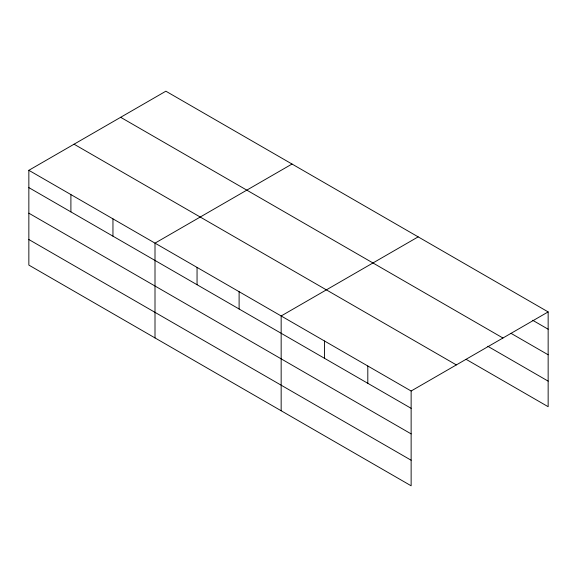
<?xml version="1.0" encoding="UTF-8"?>
<svg xmlns="http://www.w3.org/2000/svg" width="577" height="577" viewBox="0 0 577 577"><rect width="100%" height="100%" fill="white"/><g stroke="black" fill="none" stroke-linecap="round" stroke-linejoin="round"><path stroke-width="0.87" d="M28.85 170.302L411.134 391.011L411.134 485.798L28.85 265.088L28.85 170.302L165.866 91.202L548.15 311.912L548.15 406.698L466.144 359.348M292.02 164.034L155.004 243.141L155.004 337.927M418.174 236.866L281.158 315.972L281.158 410.759M411.134 391.011L548.15 311.912M532.679 320.278L548.15 329.215M511.013 333.34L548.15 354.783M120.651 117.304L502.935 338.014M487.803 346.287L548.15 381.13M74.065 144.2L456.349 364.909M28.85 187.612L411.134 408.321M28.85 213.18L411.134 433.89M28.85 239.52L411.134 460.23M367.809 365.998L367.809 383.308M324.483 340.985L324.483 358.295M239.109 291.695L239.109 308.998M197.053 267.418L197.053 284.721M112.955 218.863L112.955 236.166M70.899 194.586L70.899 211.889"/></g></svg>
